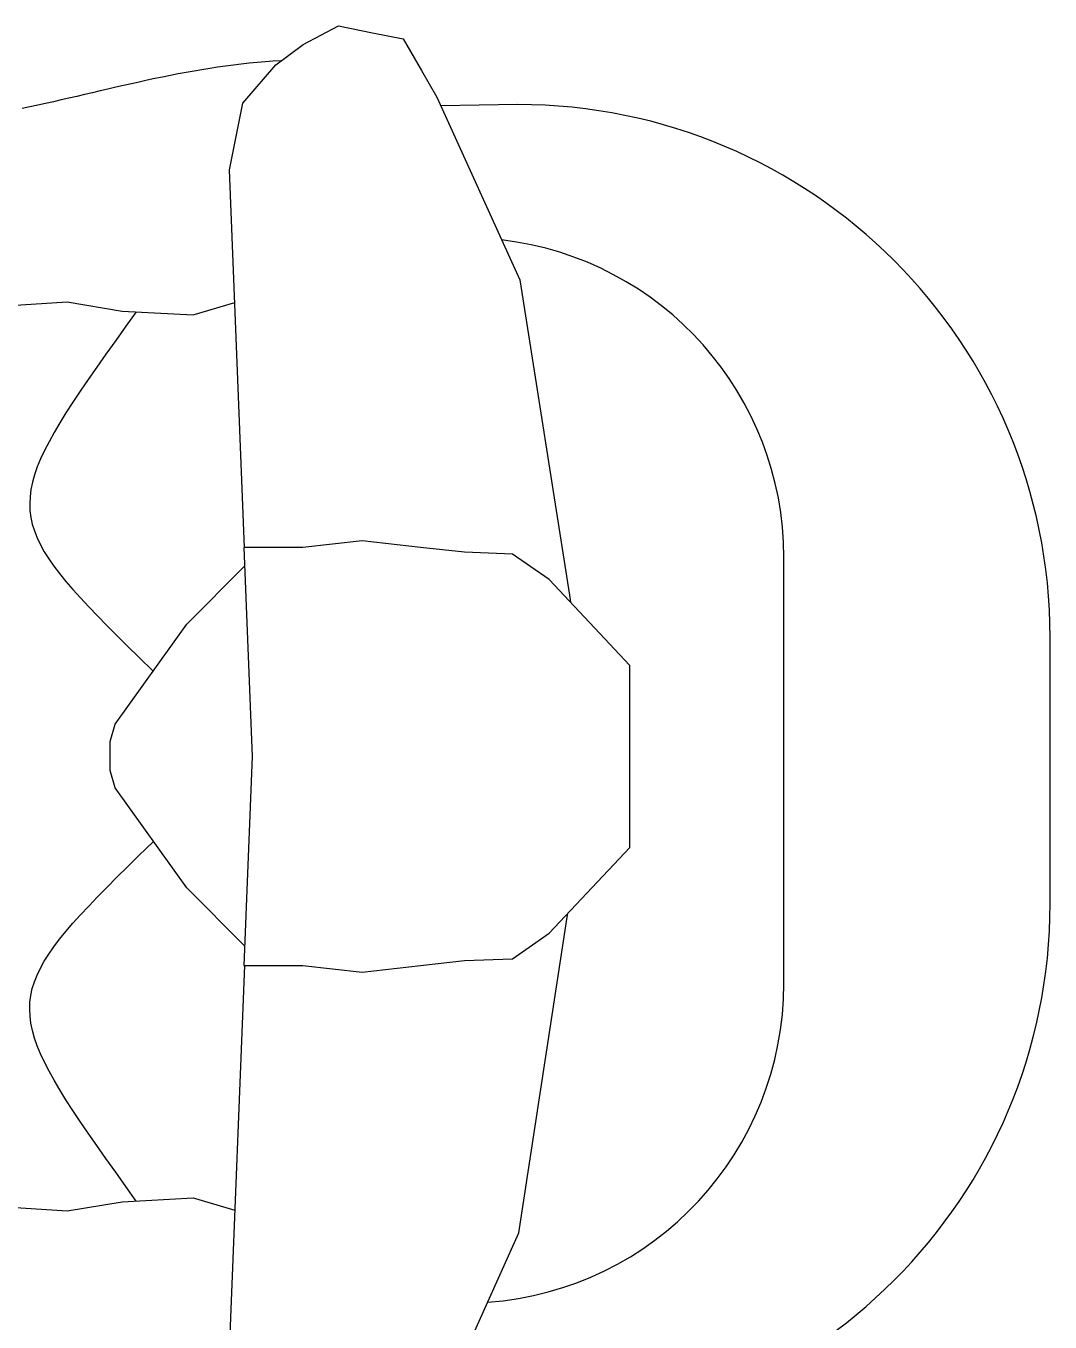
# Model space of a CAD drawing. Header units: millimetres. Extents: x -155 to 94595, y -3153 to 63413.
# Drawn here: x 82479.2 to 82863.9, y 28812.2 to 29298.8 of the extents above; entities that cross this region are included whole.
import ezdxf

# ---------------------------------------------------------------- set-up
doc = ezdxf.new("R2010")
doc.units = ezdxf.units.MM
doc.layers.add('int', color=185, linetype='Continuous')

msp = doc.modelspace()

# ---------------------------------------------------------------- linework, layer by layer
at = {"layer": 'int'}
for p, q in [((82583.36, 29291.917), (82596.555, 29298.842)), ((82596.555, 29298.842), (82609.317, 29296.289)), ((82609.317, 29296.289), (82620.803, 29293.992)), ((82573.089, 29284.213), (82583.36, 29291.917)), ((82620.803, 29293.992), (82627.787, 29282.081)), ((82574.969, 29285.72), (82571.977, 29285.556)), ((82575.105, 29285.725), (82574.969, 29285.72)), ((82539.355, 29281.365), (82536.409, 29280.813)), ((82542.302, 29281.895), (82539.355, 29281.365)), ((82545.253, 29282.4), (82542.302, 29281.895)), ((82548.207, 29282.879), (82545.253, 29282.4)), ((82551.165, 29283.33), (82548.207, 29282.879)), ((82554.126, 29283.751), (82551.165, 29283.33)), ((82557.09, 29284.141), (82554.126, 29283.751)), ((82560.059, 29284.498), (82557.09, 29284.141)), ((82563.032, 29284.82), (82560.059, 29284.498)), ((82560.676, 29269.892), (82573.089, 29284.213)), ((82566.009, 29285.104), (82563.032, 29284.82)), ((82568.991, 29285.351), (82566.009, 29285.104)), ((82571.977, 29285.556), (82568.991, 29285.351)), ((82627.787, 29282.081), (82633.469, 29272.137)), ((82515.849, 29276.47), (82512.917, 29275.802)), ((82518.781, 29277.129), (82515.849, 29276.47)), ((82521.715, 29277.778), (82518.781, 29277.129)), ((82524.65, 29278.416), (82521.715, 29277.778)), ((82527.587, 29279.04), (82524.65, 29278.416)), ((82530.526, 29279.649), (82527.587, 29279.04)), ((82533.466, 29280.241), (82530.526, 29279.649)), ((82536.409, 29280.813), (82533.466, 29280.241)), ((82495.335, 29271.725), (82492.404, 29271.05)), ((82498.265, 29272.404), (82495.335, 29271.725)), ((82501.195, 29273.086), (82498.265, 29272.404)), ((82504.126, 29273.768), (82501.195, 29273.086)), ((82507.056, 29274.449), (82504.126, 29273.768)), ((82509.986, 29275.128), (82507.056, 29274.449)), ((82512.917, 29275.802), (82509.986, 29275.128)), ((82633.469, 29272.137), (82664.635, 29203.572)), ((82480.669, 29268.431), (82477.732, 29267.805)), ((82483.604, 29269.07), (82480.669, 29268.431)), ((82486.539, 29269.721), (82483.604, 29269.07)), ((82489.472, 29270.382), (82486.539, 29269.721)), ((82492.404, 29271.05), (82489.472, 29270.382)), ((82555.686, 29244.789), (82560.676, 29269.892)), ((82560.676, 29269.892), (82560.676, 29269.892)), ((82663.865, 29269.318), (82634.986, 29268.798)), ((82561.25, 29103.075), (82555.686, 29244.789)), ((82664.635, 29203.572), (82664.635, 29203.572)), ((82664.635, 29203.572), (82683.334, 29085.142)), ((82473.376, 29193.868), (82494.601, 29195.23)), ((82494.601, 29195.23), (82515.264, 29191.786)), ((82542.007, 29190.371), (82557.643, 29194.947)), ((82515.264, 29191.786), (82542.007, 29190.371)), ((82520.627, 29191.505), (82516.745, 29186.103)), ((82542.007, 29190.371), (82542.007, 29190.371)), ((82516.745, 29186.103), (82512.875, 29180.706)), ((82512.875, 29180.706), (82509.221, 29175.58)), ((82509.221, 29175.58), (82505.784, 29170.712)), ((82505.784, 29170.712), (82502.564, 29166.089)), ((82502.564, 29166.089), (82499.562, 29161.697)), ((82499.562, 29161.697), (82496.778, 29157.523)), ((82496.778, 29157.523), (82494.213, 29153.552)), ((82491.867, 29149.772), (82489.741, 29146.168)), ((82494.213, 29153.552), (82491.867, 29149.772)), ((82489.741, 29146.168), (82487.835, 29142.728)), ((82487.835, 29142.728), (82486.15, 29139.437)), ((82484.686, 29136.282), (82483.445, 29133.249)), ((82486.15, 29139.437), (82484.686, 29136.282)), ((82482.426, 29130.325), (82481.63, 29127.496)), ((82483.445, 29133.249), (82482.426, 29130.325)), ((82481.63, 29127.496), (82481.058, 29124.749)), ((82480.709, 29122.069), (82480.586, 29119.444)), ((82481.058, 29124.749), (82480.709, 29122.069)), ((82480.586, 29119.444), (82480.687, 29116.86)), ((82480.687, 29116.86), (82481.014, 29114.303)), ((82481.014, 29114.303), (82481.568, 29111.76)), ((82481.568, 29111.76), (82482.348, 29109.217)), ((82482.348, 29109.217), (82483.355, 29106.66)), ((82483.355, 29106.66), (82484.59, 29104.076)), ((82484.59, 29104.076), (82486.054, 29101.451)), ((82486.054, 29101.451), (82487.747, 29098.772)), ((82583.152, 29103.075), (82561.013, 29103.075)), ((82561.013, 29103.075), (82564.153, 29024.581)), ((82605.405, 29105.522), (82583.152, 29103.075)), ((82627.431, 29103.075), (82605.405, 29105.522)), ((82643.951, 29101.239), (82627.431, 29103.075)), ((82661.941, 29100.548), (82643.951, 29101.239)), ((82487.747, 29098.772), (82489.669, 29096.025)), ((82489.669, 29096.025), (82491.821, 29093.197)), ((82539.555, 29074.296), (82561.295, 29096.036)), ((82675.734, 29090.999), (82661.941, 29100.548)), ((82763.865, 28939.318), (82763.865, 29099.318)), ((82491.821, 29093.197), (82494.203, 29090.273)), ((82494.203, 29090.273), (82496.816, 29087.241)), ((82496.816, 29087.241), (82499.661, 29084.087)), ((82705.998, 29058.737), (82675.734, 29090.999)), ((82499.661, 29084.087), (82502.739, 29080.796)), ((82683.334, 29085.142), (82683.76, 29082.443)), ((82502.739, 29080.796), (82506.048, 29077.356)), ((82506.048, 29077.356), (82509.591, 29073.754)), ((82509.591, 29073.754), (82513.368, 29069.974)), ((82512.67, 29036.657), (82539.555, 29074.296)), ((82539.555, 29074.296), (82539.555, 29074.296)), ((82513.368, 29069.974), (82517.379, 29066.005)), ((82863.865, 28969.318), (82863.865, 29069.318)), ((82517.379, 29066.005), (82521.624, 29061.831)), ((82521.624, 29061.831), (82526.934, 29056.628)), ((82705.998, 29024.581), (82705.998, 29058.737)), ((82705.998, 29058.737), (82705.998, 29058.737)), ((82510.765, 29030.242), (82512.67, 29036.657)), ((82510.765, 29030.242), (82510.765, 29030.242)), ((82510.765, 29019.247), (82510.765, 29030.242)), ((82564.153, 29024.581), (82561.013, 28946.088)), ((82705.998, 28990.426), (82705.998, 29024.581)), ((82510.765, 29019.247), (82510.765, 29019.247)), ((82512.67, 29012.832), (82510.765, 29019.247)), ((82539.555, 28975.193), (82512.67, 29012.832)), ((82521.624, 28987.332), (82527.072, 28992.67)), ((82675.734, 28958.164), (82705.998, 28990.426)), ((82705.998, 28990.426), (82705.998, 28990.426)), ((82517.379, 28983.158), (82521.624, 28987.332)), ((82509.591, 28975.409), (82513.368, 28979.189)), ((82513.368, 28979.189), (82517.379, 28983.158)), ((82506.048, 28971.806), (82509.591, 28975.409)), ((82539.555, 28975.193), (82539.555, 28975.193)), ((82561.307, 28953.441), (82539.555, 28975.193)), ((82502.739, 28968.367), (82506.048, 28971.806)), ((82496.816, 28961.922), (82499.661, 28965.076)), ((82499.661, 28965.076), (82502.739, 28968.367)), ((82682.469, 28964.25), (82682.67, 28965.557)), ((82494.203, 28958.89), (82496.816, 28961.922)), ((82664.317, 28845.734), (82682.469, 28964.25)), ((82489.669, 28953.138), (82491.821, 28955.966)), ((82491.821, 28955.966), (82494.203, 28958.89)), ((82661.941, 28948.615), (82675.734, 28958.164)), ((82486.054, 28947.712), (82487.747, 28950.391)), ((82487.747, 28950.391), (82489.669, 28953.138)), ((82483.355, 28942.503), (82484.59, 28945.087)), ((82484.59, 28945.087), (82486.054, 28947.712)), ((82561.25, 28946.087), (82555.686, 28804.374)), ((82561.013, 28946.088), (82583.152, 28946.088)), ((82583.152, 28946.088), (82605.405, 28943.641)), ((82605.405, 28943.641), (82627.431, 28946.088)), ((82627.431, 28946.088), (82643.951, 28947.924)), ((82643.951, 28947.924), (82661.941, 28948.615)), ((82482.348, 28939.946), (82483.355, 28942.503)), ((82481.014, 28934.86), (82481.568, 28937.403)), ((82481.568, 28937.403), (82482.348, 28939.946)), ((82480.586, 28929.719), (82480.687, 28932.303)), ((82480.687, 28932.303), (82481.014, 28934.86)), ((82480.709, 28927.094), (82480.586, 28929.719)), ((82481.058, 28924.414), (82480.709, 28927.094)), ((82481.63, 28921.667), (82481.058, 28924.414)), ((82482.426, 28918.838), (82481.63, 28921.667)), ((82483.445, 28915.914), (82482.426, 28918.838)), ((82484.686, 28912.881), (82483.445, 28915.914)), ((82486.15, 28909.726), (82484.686, 28912.881)), ((82487.835, 28906.435), (82486.15, 28909.726)), ((82489.741, 28902.995), (82487.835, 28906.435)), ((82491.867, 28899.391), (82489.741, 28902.995)), ((82494.213, 28895.611), (82491.867, 28899.391)), ((82496.778, 28891.64), (82494.213, 28895.611)), ((82499.562, 28887.466), (82496.778, 28891.64)), ((82502.564, 28883.074), (82499.562, 28887.466)), ((82505.784, 28878.451), (82502.564, 28883.074)), ((82509.221, 28873.583), (82505.784, 28878.451)), ((82512.875, 28868.457), (82509.221, 28873.583)), ((82516.745, 28863.06), (82512.875, 28868.457)), ((82520.627, 28857.658), (82516.745, 28863.06)), ((82515.264, 28857.377), (82542.007, 28858.792)), ((82542.007, 28858.792), (82542.007, 28858.792)), ((82542.007, 28858.792), (82557.628, 28854.22)), ((82473.376, 28855.295), (82494.601, 28853.933)), ((82494.601, 28853.933), (82515.264, 28857.377)), ((82633.469, 28777.025), (82664.317, 28845.734)), ((82664.317, 28845.734), (82664.317, 28845.734))]:
    msp.add_line(p, q, dxfattribs=at)
for centre, radius, start, end in [((82663.865, 29069.318), 200, 0, 90), ((82643.865, 29099.318), 120, 0, 83.30773), ((82663.865, 28969.318), 200, 270, 0), ((82643.865, 28939.318), 120, 274.17464, 0)]:
    msp.add_arc(centre, radius, start, end, dxfattribs=at)

doc.saveas('drawing.dxf')
